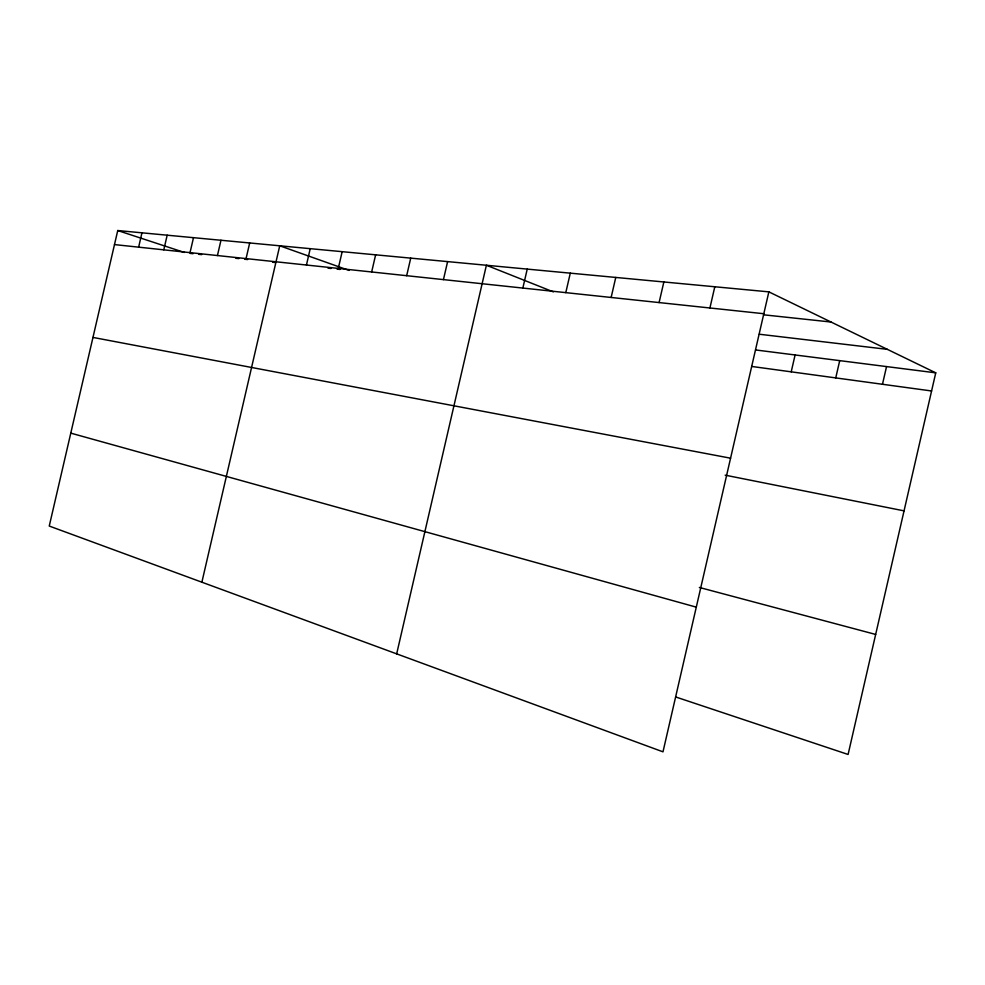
<?xml version="1.0" encoding="UTF-8"?>
<svg xmlns="http://www.w3.org/2000/svg" width="985" height="985" viewBox="0 0 985 985"><rect width="100%" height="100%" fill="white"/><g stroke="black" fill="none" stroke-linecap="round" stroke-linejoin="round"><path stroke-width="1.48" d="M709.914 307.985L714.802 286.758M768.854 291.856L662.991 751.838L49.25 526.052L117.744 230.539L768.854 291.856L935.75 372.835L848.097 754.461L675.71 696.974M791.214 371.837L795.092 354.969M835.748 377.908L839.712 360.633M882.474 384.273L886.549 366.58M138.639 247.161L141.951 232.817M163.793 249.833L167.179 235.193M190.031 252.628L193.503 237.668M217.439 255.546L220.972 240.254M246.065 258.599L249.685 242.963M201.876 582.209L279.728 245.794L349.096 270.419M306.446 265.027L310.226 248.663M338.286 268.412L342.164 251.667M371.665 271.971L375.63 254.82M406.67 275.701L410.733 258.132M443.447 279.617L447.609 261.604M396.672 653.868L486.393 265.248L553.361 291.88M522.85 288.063L527.234 269.102M565.796 292.631L570.29 273.153M611.143 297.47L615.76 277.438M659.1 302.567L663.853 281.969M114.494 244.588L763.818 313.723M190.142 253.404L193.023 253.711M198.798 254.327L201.679 254.635M235.846 258.292L238.801 258.612M244.711 259.24L247.654 259.56M272.611 262.232L275.529 262.539M328.005 268.154L331.022 268.486M337.042 269.127L340.059 269.447M763.535 314.794L831.032 322.021M759.337 334.235L887.337 349.343M755.569 349.946L935.75 372.835M751.764 366.457L931.588 390.971M92.972 337.424L730.574 458.197M725.182 475.164L904.045 510.858M699.35 587.454L875.665 634.438M70.785 433.129L696.296 607.154M117.744 230.539L184.367 252.455"/></g></svg>
